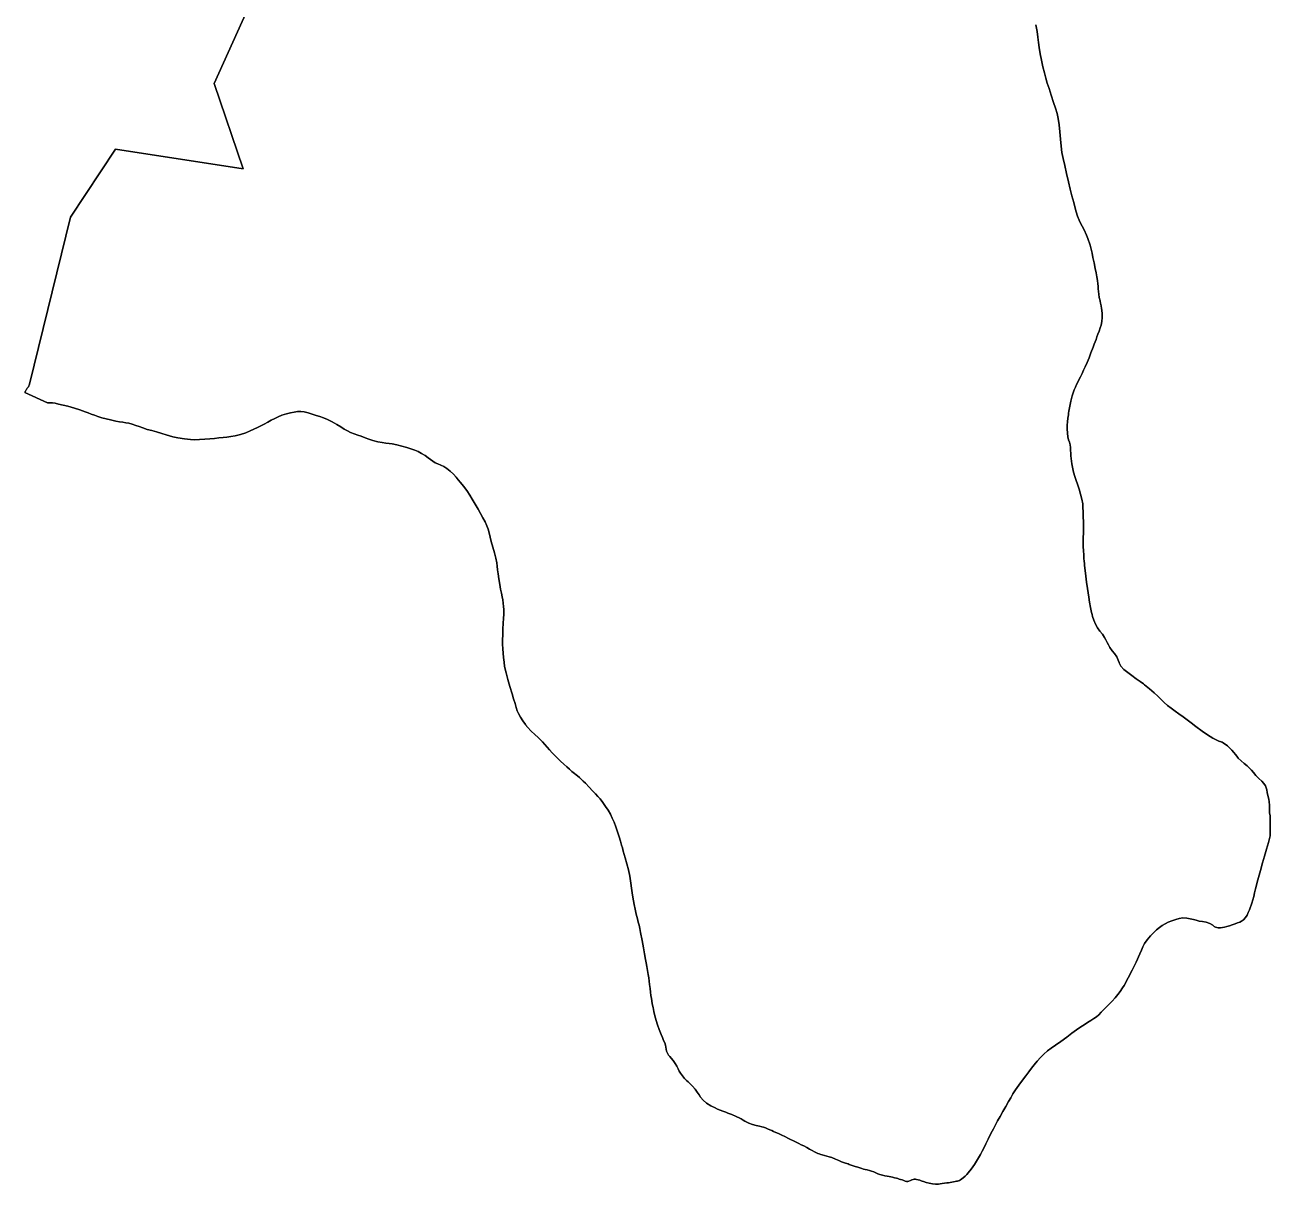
# Model space of a CAD drawing. Header units: inches. Extents: x 11258954 to 11313122, y 3645444 to 3695200.
# Drawn here: x 11273158 to 11274785, y 3676940 to 3678454 of the extents above; entities that cross this region are included whole.
import ezdxf

# ---------------------------------------------------------------- set-up
doc = ezdxf.new("R2010")
doc.units = ezdxf.units.IN
doc.header["$MEASUREMENT"] = 0
doc.layers.add('SchoolZone_Elementary', color=251, linetype='Continuous')

msp = doc.modelspace()

# ---------------------------------------------------------------- linework, layer by layer
at = {"layer": 'SchoolZone_Elementary'}
for points in [[(11274478.5625, 3678454.5, 0), (11274480.1875, 3678445.8125, 0), (11274481.2815, 3678438.3125, 0), (11274482.125, 3678431.5, 0), (11274482.969, 3678424.875, 0), (11274484.25, 3678416.875, 0), (11274485.9065, 3678408.3125, 0), (11274487.7815, 3678399.75, 0), (11274489.75, 3678391.6875, 0), (11274491.5625, 3678385.0625, 0), (11274493.5625, 3678378.5, 0), (11274495.9065, 3678371.25, 0), (11274498.75, 3678362.5, 0), (11274501.844, 3678353.3125, 0), (11274504.4375, 3678345.5625, 0), (11274506.5, 3678338.6875, 0), (11274507.969, 3678332.0625, 0), (11274509.0625, 3678323.8125, 0), (11274509.9065, 3678314.6875, 0), (11274510.6565, 3678305.25, 0), (11274511.5625, 3678296.25, 0), (11274512.7815, 3678287.9375, 0), (11274514.344, 3678279.8125, 0), (11274516.2815, 3678270.9375, 0), (11274518.5625, 3678260.5, 0), (11274521.094, 3678249.3125, 0), (11274523.5, 3678239.9375, 0), (11274525.8125, 3678231.375, 0), (11274528.1565, 3678222.6875, 0), (11274529.719, 3678216.6875, 0), (11274531.4065, 3678210.4375, 0), (11274533.219, 3678204.4375, 0), (11274535.1565, 3678199.25, 0), (11274537, 3678195.5, 0), (11274539.094, 3678191.6875, 0), (11274541.625, 3678186.875, 0), (11274544.7815, 3678179.875, 0), (11274546.4065, 3678175.625, 0), (11274549.75, 3678166.8125, 0), (11274552.1565, 3678156.4375, 0), (11274553, 3678150.8125, 0), (11274554.625, 3678143.5625, 0), (11274556.1875, 3678136.4375, 0), (11274557.4375, 3678130.5, 0), (11274558.5, 3678125.3125, 0), (11274559.3125, 3678120.6875, 0), (11274559.7815, 3678116.4375, 0), (11274559.969, 3678113.375, 0), (11274560.1565, 3678109.875, 0), (11274560.4065, 3678106.25, 0), (11274560.7815, 3678102.6875, 0), (11274561.5, 3678098.3125, 0), (11274562.4375, 3678094.1875, 0), (11274563.25, 3678090.5, 0), (11274563.4065, 3678089.6875, 0), (11274564.375, 3678084.4375, 0), (11274565.1565, 3678078, 0), (11274565.3125, 3678072.3125, 0), (11274564.875, 3678067.125, 0), (11274563.7815, 3678062.25, 0), (11274562.594, 3678058.5625, 0), (11274561.25, 3678054.625, 0), (11274559.7815, 3678050.6875, 0), (11274558.375, 3678046.875, 0), (11274557.219, 3678043.75, 0), (11274556.0315, 3678040.625, 0), (11274554.8125, 3678037.25, 0), (11274553.375, 3678033.4375, 0), (11274550.594, 3678026, 0), (11274548.0625, 3678019.5, 0), (11274545.594, 3678013.5, 0), (11274542.969, 3678007.625, 0), (11274541, 3678003.5, 0), (11274538.9375, 3677999.1875, 0), (11274536.8125, 3677994.9375, 0), (11274534.7815, 3677990.8125, 0), (11274533.3125, 3677987.8125, 0), (11274531.875, 3677984.75, 0), (11274530.375, 3677981.4375, 0), (11274528.7815, 3677977.625, 0), (11274526.0315, 3677970, 0), (11274524.1565, 3677963.125, 0), (11274523.3125, 3677958.75, 0), (11274522.875, 3677956.5625, 0), (11274521.7815, 3677949.8125, 0), (11274521.4065, 3677947.5, 0), (11274521.0625, 3677945.1875, 0), (11274520.719, 3677942.875, 0), (11274520.375, 3677940.625, 0), (11274519.8125, 3677936.1875, 0), (11274519.469, 3677931.75, 0), (11274519.4375, 3677926.8125, 0), (11274519.7815, 3677921.0625, 0), (11274520.469, 3677916.5, 0), (11274521.4375, 3677912.6875, 0), (11274522.5, 3677909.25, 0), (11274523.375, 3677905.8125, 0), (11274523.844, 3677902.375, 0), (11274524.094, 3677898.75, 0), (11274524.219, 3677895.125, 0), (11274524.375, 3677891.625, 0), (11274524.6875, 3677888.1875, 0), (11274525.1565, 3677884.75, 0), (11274525.7815, 3677881.0625, 0), (11274526.5625, 3677876.8125, 0), (11274527.969, 3677870.25, 0), (11274529.5315, 3677864.625, 0), (11274531.1875, 3677859.5, 0), (11274532.969, 3677854.4375, 0), (11274535.0625, 3677848.25, 0), (11274537.094, 3677841.625, 0), (11274538.75, 3677835.0625, 0), (11274539.7815, 3677828.8125, 0), (11274539.844, 3677828.0625, 0), (11274540.0315, 3677825.9375, 0), (11274540.125, 3677822.9375, 0), (11274540.219, 3677819.5625, 0), (11274540.375, 3677815.625, 0), (11274540.625, 3677810.6875, 0), (11274540.844, 3677806.5625, 0), (11274540.969, 3677802.875, 0), (11274540.969, 3677799.25, 0), (11274540.844, 3677794.8125, 0), (11274540.6565, 3677790, 0), (11274540.469, 3677785.125, 0), (11274540.375, 3677780.625, 0), (11274540.4065, 3677776.625, 0), (11274540.594, 3677772.625, 0), (11274540.844, 3677767.9375, 0), (11274541.1565, 3677762, 0), (11274541.4375, 3677757.5, 0), (11274541.719, 3677753.875, 0), (11274542.0315, 3677750.875, 0), (11274542.375, 3677748.1875, 0), (11274543.1875, 3677741.75, 0), (11274544.0625, 3677734.4375, 0), (11274545, 3677726.4375, 0), (11274545.969, 3677718.1875, 0), (11274546.844, 3677712.75, 0), (11274547.8125, 3677707, 0), (11274548.875, 3677700.625, 0), (11274550.1565, 3677693.375, 0), (11274551.344, 3677687, 0), (11274552, 3677684.25, 0), (11274552.625, 3677681.6875, 0), (11274554.2815, 3677676.75, 0), (11274556.5625, 3677671.625, 0), (11274559.344, 3677666.875, 0), (11274562.4065, 3677662.5625, 0), (11274565.5315, 3677658.4375, 0), (11274568.375, 3677654.1875, 0), (11274570.094, 3677651.125, 0), (11274571.75, 3677647.9375, 0), (11274573.4375, 3677644.6875, 0), (11274575.375, 3677641.375, 0), (11274578.469, 3677637.0625, 0), (11274581.4065, 3677633.3125, 0), (11274584.2815, 3677628.9375, 0), (11274587.1875, 3677622.625, 0), (11274587.344, 3677622.1875, 0), (11274587.4375, 3677621.8125, 0), (11274587.5, 3677621.5, 0), (11274587.5625, 3677621.1875, 0), (11274589.6565, 3677616.875, 0), (11274593.6565, 3677612.6875, 0), (11274598.719, 3677608.5625, 0), (11274603.969, 3677604.625, 0), (11274609.719, 3677600.375, 0), (11274615, 3677596.6875, 0), (11274619.0625, 3677593.6875, 0), (11274620.5315, 3677592.625, 0), (11274627.1875, 3677587.375, 0), (11274633.1875, 3677582.0625, 0), (11274637.9375, 3677577.4375, 0), (11274642.125, 3677573.1875, 0), (11274646.375, 3677569.1875, 0), (11274650.75, 3677565.5625, 0), (11274655.5, 3677561.875, 0), (11274660.5315, 3677558.25, 0), (11274665.594, 3677554.5625, 0), (11274671.0315, 3677550.625, 0), (11274676.1565, 3677546.875, 0), (11274681.5625, 3677542.875, 0), (11274687.7815, 3677538.1875, 0), (11274695.844, 3677532.0625, 0), (11274702.9375, 3677526.9375, 0), (11274709.9375, 3677522.625, 0), (11274717.7815, 3677519, 0), (11274718.8555, 3677518.567, 0), (11274719.1875, 3677518.4375, 0), (11274720.594, 3677517.9375, 0), (11274721.9375, 3677517.375, 0), (11274723.1875, 3677516.8125, 0), (11274723.8125, 3677516.4375, 0), (11274726.0625, 3677515.0625, 0), (11274728.8125, 3677512.875, 0), (11274731.625, 3677510.1875, 0), (11274734.7815, 3677507, 0), (11274737.3125, 3677504.1875, 0), (11274739.3125, 3677501.625, 0), (11274741.094, 3677499.1875, 0), (11274743, 3677496.8125, 0), (11274746.594, 3677493.1875, 0), (11274750.6565, 3677489.6875, 0), (11274754.594, 3677486.5, 0), (11274757.7815, 3677483.75, 0), (11274760.25, 3677481.125, 0), (11274762.969, 3677477.875, 0), (11274766.125, 3677474.125, 0), (11274770, 3677470, 0), (11274773.594, 3677466.5, 0), (11274776.5625, 3677463.5, 0), (11274778.75, 3677460.375, 0), (11274780, 3677456.75, 0), (11274780.0625, 3677456.4375, 0), (11274780.094, 3677456.125, 0), (11274780.1565, 3677455.875, 0), (11274780.1875, 3677455.5625, 0), (11274780.4065, 3677454.25, 0), (11274780.625, 3677452.875, 0), (11274780.875, 3677451.5, 0), (11274781.1875, 3677450, 0), (11274782.0625, 3677446.3125, 0), (11274782.875, 3677443.0625, 0), (11274783.5, 3677439.5625, 0), (11274783.8125, 3677435.1875, 0), (11274783.8125, 3677430.6315, 0), (11274783.8125, 3677430.125, 0), (11274783.7815, 3677428.875, 0), (11274783.719, 3677425.1875, 0), (11274784.594, 3677421.375, 0), (11274784.5315, 3677395.125, 0), (11274782.4065, 3677386.5, 0), (11274780, 3677377.75, 0), (11274777.469, 3677368.8125, 0), (11274774.7815, 3677359.75, 0), (11274771.844, 3677349.75, 0), (11274768.594, 3677337.75, 0), (11274765.625, 3677325.9375, 0), (11274764.375, 3677320.9375, 0), (11274763.1875, 3677316.0625, 0), (11274760.6875, 3677307.1875, 0), (11274757.594, 3677298.375, 0), (11274756.1565, 3677295, 0), (11274754.469, 3677291.625, 0), (11274752.375, 3677288.375, 0), (11274749.7815, 3677285.375, 0), (11274747.4375, 3677283.5625, 0), (11274744.875, 3677282.4375, 0), (11274742.0315, 3677281.5, 0), (11274738.7815, 3677280.375, 0), (11274734.9065, 3677278.9375, 0), (11274731.469, 3677277.8125, 0), (11274728.2815, 3677276.9375, 0), (11274725.1875, 3677276.125, 0), (11274722.5625, 3677275.5, 0), (11274719.75, 3677275.125, 0), (11274716.75, 3677275.125, 0), (11274713.4065, 3677275.75, 0), (11274712.25, 3677276.25, 0), (11274711.344, 3677276.875, 0), (11274710.594, 3677277.625, 0), (11274709.7815, 3677278.375, 0), (11274705.75, 3677280.8125, 0), (11274701.1875, 3677282.25, 0), (11274696.4065, 3677283.125, 0), (11274691.7815, 3677283.9375, 0), (11274688.0315, 3677284.875, 0), (11274684.344, 3677285.9375, 0), (11274680.375, 3677286.9375, 0), (11274675.7815, 3677287.75, 0), (11274670.4065, 3677288, 0), (11274665.8125, 3677287.375, 0), (11274661.375, 3677286.0625, 0), (11274656.375, 3677284.375, 0), (11274651.5625, 3677282.5, 0), (11274647.344, 3677280.375, 0), (11274643.594, 3677278, 0), (11274640.1875, 3677275.5625, 0), (11274636.3125, 3677272.4375, 0), (11274632.5625, 3677268.875, 0), (11274628.594, 3677264.6875, 0), (11274624.1875, 3677259.5625, 0), (11274620.625, 3677254.625, 0), (11274618.2815, 3677250.125, 0), (11274616.469, 3677245.6875, 0), (11274614.594, 3677240.9375, 0), (11274609.719, 3677230.1875, 0), (11274604.625, 3677219.875, 0), (11274599.344, 3677209.8125, 0), (11274593.969, 3677199.9375, 0), (11274591.75, 3677196.5625, 0), (11274590.875, 3677195.25, 0), (11274589.5625, 3677193.3125, 0), (11274587.5, 3677190.3125, 0), (11274585.5625, 3677187.75, 0), (11274582.125, 3677183.6875, 0), (11274578.1875, 3677179.4375, 0), (11274573.5315, 3677174.5625, 0), (11274567.969, 3677168.75, 0), (11274564.094, 3677164.75, 0), (11274560.7815, 3677161.5625, 0), (11274557.6565, 3677159, 0), (11274554.375, 3677156.5625, 0), (11274550.3125, 3677153.875, 0), (11274545.969, 3677151.1875, 0), (11274541.594, 3677148.5, 0), (11274537.5625, 3677145.9375, 0), (11274531.594, 3677141.75, 0), (11274525.6565, 3677137.25, 0), (11274519.0625, 3677132.25, 0), (11274511.1565, 3677126.5625, 0), (11274504.4065, 3677122, 0), (11274498.75, 3677118.0625, 0), (11274493.75, 3677114.3125, 0), (11274488.969, 3677110.125, 0), (11274484.719, 3677105.6875, 0), (11274480.5315, 3677100.875, 0), (11274476.594, 3677096, 0), (11274473.1565, 3677091.5625, 0), (11274469.5315, 3677086.875, 0), (11274465.6565, 3677081.875, 0), (11274461.3125, 3677076.25, 0), (11274456.375, 3677069.5, 0), (11274452.125, 3677063.375, 0), (11274448.719, 3677058.0625, 0), (11274445.8125, 3677053.125, 0), (11274442.969, 3677048.125, 0), (11274439.375, 3677041.75, 0), (11274435.625, 3677035.0625, 0), (11274432, 3677028.5625, 0), (11274428.75, 3677022.75, 0), (11274426, 3677017.75, 0), (11274423.094, 3677012.375, 0), (11274419.844, 3677006.1875, 0), (11274416.1565, 3676998.9375, 0), (11274413.25, 3676993, 0), (11274410.9065, 3676988, 0), (11274408.719, 3676983.5, 0), (11274406.344, 3676978.9375, 0), (11274402.594, 3676972.5, 0), (11274398.344, 3676965.9375, 0), (11274394.0625, 3676959.875, 0), (11274390.1565, 3676954.9375, 0), (11274388.4065, 3676952.9375, 0), (11274386.344, 3676950.75, 0), (11274383.719, 3676948.4375, 0), (11274380.344, 3676945.9375, 0), (11274378.875, 3676945.125, 0), (11274377.594, 3676944.625, 0), (11274376.375, 3676944.3125, 0), (11274375.1565, 3676944.125, 0), (11274373.0625, 3676943.75, 0), (11274370.875, 3676943.3125, 0), (11274368.719, 3676942.875, 0), (11274366.75, 3676942.5, 0), (11274364.5315, 3676942.125, 0), (11274362.1565, 3676941.75, 0), (11274359.5, 3676941.375, 0), (11274356.344, 3676940.9375, 0), (11274353.7815, 3676940.625, 0), (11274351.6565, 3676940.375, 0), (11274349.6875, 3676940.3125, 0), (11274347.75, 3676940.3125, 0), (11274343.6565, 3676940.6875, 0), (11274339.344, 3676941.4375, 0), (11274335.219, 3676942.375, 0), (11274331.75, 3676943.5, 0), (11274330.344, 3676944.0625, 0), (11274328.75, 3676944.625, 0), (11274326.9375, 3676945.25, 0), (11274324.75, 3676945.9375, 0), (11274322.875, 3676946.5, 0), (11274321.25, 3676946.75, 0), (11274319.7815, 3676946.8125, 0), (11274318.344, 3676946.5, 0), (11274316.5315, 3676945.8125, 0), (11274314.6875, 3676944.875, 0), (11274312.9375, 3676944.125, 0), (11274311.344, 3676943.6875, 0), (11274309.8125, 3676943.8125, 0), (11274308.094, 3676944.3125, 0), (11274306.1565, 3676945, 0), (11274303.9375, 3676945.6875, 0), (11274301.75, 3676946.3125, 0), (11274299.9065, 3676946.875, 0), (11274298.25, 3676947.4375, 0), (11274296.5315, 3676947.9375, 0), (11274294.125, 3676948.625, 0), (11274291.594, 3676949.3125, 0), (11274289.125, 3676949.875, 0), (11274286.9375, 3676950.3125, 0), (11274284.344, 3676950.75, 0), (11274281.5315, 3676951.25, 0), (11274278.375, 3676951.9375, 0), (11274274.75, 3676952.9375, 0), (11274272.375, 3676953.8125, 0), (11274270.4375, 3676954.6875, 0), (11274268.719, 3676955.5, 0), (11274266.9375, 3676956.3125, 0), (11274264.1565, 3676957.25, 0), (11274261.1875, 3676958.0625, 0), (11274258.2815, 3676958.75, 0), (11274255.75, 3676959.3125, 0), (11274253.6875, 3676959.8125, 0), (11274251.4375, 3676960.5, 0), (11274248.875, 3676961.375, 0), (11274245.9375, 3676962.3125, 0), (11274242.719, 3676963.375, 0), (11274240, 3676964.375, 0), (11274237.5, 3676965.25, 0), (11274234.9375, 3676966.125, 0), (11274233.3125, 3676966.625, 0), (11274231.6565, 3676967.125, 0), (11274230.0315, 3676967.625, 0), (11274228.5315, 3676968.125, 0), (11274224.844, 3676969.5625, 0), (11274221.094, 3676971.25, 0), (11274216.969, 3676973.0625, 0), (11274212.125, 3676974.9375, 0), (11274208.5315, 3676976.125, 0), (11274205.4375, 3676976.9375, 0), (11274202.5315, 3676977.6875, 0), (11274199.5315, 3676978.5, 0), (11274197.594, 3676979.0625, 0), (11274195.6565, 3676979.75, 0), (11274193.7815, 3676980.4375, 0), (11274192.125, 3676981.125, 0), (11274189.3125, 3676982.5625, 0), (11274186.375, 3676984.1875, 0), (11274183.125, 3676986.0625, 0), (11274179.3125, 3676988.125, 0), (11274175.4065, 3676990.125, 0), (11274172.0625, 3676991.8125, 0), (11274168.9375, 3676993.375, 0), (11274165.719, 3676994.9375, 0), (11274162.0315, 3676996.8125, 0), (11274158.219, 3676998.6875, 0), (11274154.6565, 3677000.5, 0), (11274151.719, 3677001.9375, 0), (11274149.9065, 3677002.8125, 0), (11274147.75, 3677003.8125, 0), (11274145.25, 3677004.9375, 0), (11274142.3125, 3677006.3125, 0), (11274138.969, 3677007.875, 0), (11274136.125, 3677009.125, 0), (11274133.625, 3677010.25, 0), (11274131.3125, 3677011.3125, 0), (11274128.219, 3677012.5, 0), (11274125.3125, 3677013.625, 0), (11274122.75, 3677014.5625, 0), (11274120.719, 3677015.125, 0), (11274117.469, 3677015.8125, 0), (11274113.344, 3677016.75, 0), (11274108.719, 3677018.0625, 0), (11274103.9065, 3677019.75, 0), (11274101, 3677021.125, 0), (11274098.5315, 3677022.5, 0), (11274096.1875, 3677024, 0), (11274093.719, 3677025.5, 0), (11274091, 3677026.9375, 0), (11274088.1565, 3677028.3125, 0), (11274085.5, 3677029.4375, 0), (11274083.3125, 3677030.3125, 0), (11274081.344, 3677031.0625, 0), (11274079, 3677032.0625, 0), (11274076.375, 3677033.125, 0), (11274073.5, 3677034.3125, 0), (11274069.6565, 3677035.75, 0), (11274066.219, 3677037.0625, 0), (11274063, 3677038.3125, 0), (11274059.719, 3677039.75, 0), (11274054.1565, 3677042.6875, 0), (11274048.6565, 3677046.1875, 0), (11274043.9375, 3677050, 0), (11274040.719, 3677053.75, 0), (11274038.7815, 3677056.8125, 0), (11274036.4065, 3677060.3125, 0), (11274033.5, 3677064.1875, 0), (11274030.094, 3677068.3125, 0), (11274028.0625, 3677070.5, 0), (11274026.1565, 3677072.25, 0), (11274024.344, 3677073.8125, 0), (11274022.5, 3677075.5, 0), (11274019.6565, 3677078.4375, 0), (11274016.9375, 3677081.75, 0), (11274014.594, 3677085, 0), (11274012.9065, 3677087.9375, 0), (11274011.469, 3677090.875, 0), (11274009.719, 3677094.25, 0), (11274007.5, 3677097.9375, 0), (11274004.719, 3677101.9375, 0), (11274002.5, 3677104.625, 0), (11274000.5, 3677106.875, 0), (11273998.719, 3677108.9375, 0), (11273997.3125, 3677111.3125, 0), (11273996.375, 3677113.875, 0), (11273995.6875, 3677116.625, 0), (11273995.1565, 3677119.375, 0), (11273994.719, 3677121.75, 0), (11273993.8125, 3677124.75, 0), (11273992.469, 3677128.0625, 0), (11273990.8125, 3677131.625, 0), (11273989.094, 3677135.5625, 0), (11273986.469, 3677142.25, 0), (11273984.4065, 3677148.25, 0), (11273982.719, 3677154.0625, 0), (11273981.094, 3677160.3125, 0), (11273979.8125, 3677165.5625, 0), (11273978.625, 3677170.875, 0), (11273977.594, 3677175.75, 0), (11273976.9065, 3677179.75, 0), (11273976.469, 3677182.875, 0), (11273975.9375, 3677186.75, 0), (11273975.344, 3677191.125, 0), (11273974.6875, 3677195.9375, 0), (11273974.0315, 3677201.0625, 0), (11273973.469, 3677205.5625, 0), (11273972.9375, 3677209.8125, 0), (11273972.3125, 3677214.125, 0), (11273971.5, 3677219.25, 0), (11273970.594, 3677224.5, 0), (11273969.719, 3677229.5, 0), (11273968.9065, 3677233.75, 0), (11273967.5625, 3677241, 0), (11273966.094, 3677249.125, 0), (11273964.375, 3677258.375, 0), (11273962.3125, 3677268.9375, 0), (11273961.25, 3677274.125, 0), (11273960.2815, 3677278.5625, 0), (11273959.3125, 3677282.625, 0), (11273958.3125, 3677286.75, 0), (11273956.7815, 3677292.875, 0), (11273955.219, 3677299.25, 0), (11273953.844, 3677305.3125, 0), (11273952.9065, 3677310.375, 0), (11273952.25, 3677315.0625, 0), (11273951.5, 3677320.625, 0), (11273950.6875, 3677326.8125, 0), (11273949.6875, 3677333.5625, 0), (11273948.125, 3677342.75, 0), (11273946.4375, 3677350.875, 0), (11273944.5315, 3677358.5, 0), (11273942.3125, 3677366.5625, 0), (11273941.0625, 3677370.9375, 0), (11273939.7815, 3677375.3125, 0), (11273938.5625, 3677379.375, 0), (11273937.5, 3677382.9375, 0), (11273935.969, 3677388.0625, 0), (11273934.219, 3677393.875, 0), (11273932.219, 3677400.3125, 0), (11273929.9065, 3677407.1875, 0), (11273927.6565, 3677413.25, 0), (11273925.4065, 3677418.5, 0), (11273922.875, 3677423.5, 0), (11273919.9065, 3677428.5625, 0), (11273916.5625, 3677433.75, 0), (11273913, 3677438.875, 0), (11273909.5625, 3677443.4375, 0), (11273906.6875, 3677446.75, 0), (11273903.625, 3677450, 0), (11273899.75, 3677454.125, 0), (11273895.2815, 3677458.875, 0), (11273890.2815, 3677464, 0), (11273887.4375, 3677466.8125, 0), (11273884.9375, 3677469.1875, 0), (11273882.469, 3677471.375, 0), (11273879.875, 3677473.5625, 0), (11273878, 3677475.0625, 0), (11273876.0625, 3677476.625, 0), (11273874.25, 3677478.0625, 0), (11273872.6875, 3677479.375, 0), (11273869.469, 3677482.1875, 0), (11273865.875, 3677485.4375, 0), (11273862, 3677489, 0), (11273857.875, 3677492.8125, 0), (11273853.8125, 3677496.5625, 0), (11273850.1875, 3677500.0625, 0), (11273846.75, 3677503.5625, 0), (11273843.2815, 3677507.375, 0), (11273840.25, 3677510.9375, 0), (11273837.219, 3677514.5625, 0), (11273834.4375, 3677517.8125, 0), (11273832.094, 3677520.375, 0), (11273828.594, 3677523.625, 0), (11273824.1875, 3677527.5625, 0), (11273819.4065, 3677532.125, 0), (11273814.6875, 3677537.1875, 0), (11273813.875, 3677538.125, 0), (11273813.1875, 3677539.0625, 0), (11273812.5315, 3677539.9375, 0), (11273811.875, 3677540.8125, 0), (11273808.75, 3677545.3125, 0), (11273805.594, 3677550.1875, 0), (11273802.9375, 3677554.8125, 0), (11273801.2815, 3677558.5625, 0), (11273799.969, 3677562.75, 0), (11273798.3125, 3677568.0625, 0), (11273796.4375, 3677574.125, 0), (11273794.469, 3677580.5625, 0), (11273791.594, 3677590.4375, 0), (11273789.0625, 3677599.5, 0), (11273786.8125, 3677608, 0), (11273784.6875, 3677616.1875, 0), (11273784.0315, 3677622.125, 0), (11273783.4375, 3677628, 0), (11273782.9065, 3677633.875, 0), (11273782.469, 3677639.625, 0), (11273782.1875, 3677645.5625, 0), (11273782.125, 3677651.375, 0), (11273782.25, 3677657.75, 0), (11273782.469, 3677665.375, 0), (11273782.844, 3677672.9375, 0), (11273783.344, 3677679.1875, 0), (11273783.6875, 3677684.9375, 0), (11273783.6875, 3677690.8125, 0), (11273783.4065, 3677694.9375, 0), (11273782.9375, 3677699.125, 0), (11273782.344, 3677703.3125, 0), (11273781.6875, 3677707.1875, 0), (11273780.6565, 3677712.375, 0), (11273779.5315, 3677717.5625, 0), (11273778.344, 3677723.5, 0), (11273777.0625, 3677731, 0), (11273776.1565, 3677737.5, 0), (11273775.5625, 3677742.8125, 0), (11273775.0625, 3677747.3125, 0), (11273774.469, 3677751.625, 0), (11273773.125, 3677757.9375, 0), (11273771.344, 3677764.75, 0), (11273769.3125, 3677772.0625, 0), (11273767.2815, 3677779.8125, 0), (11273765.9375, 3677785.5, 0), (11273764.6565, 3677790.875, 0), (11273763.2815, 3677795.8125, 0), (11273761.6875, 3677800.25, 0), (11273759.3125, 3677805.3125, 0), (11273756.375, 3677810.75, 0), (11273753.1875, 3677816.375, 0), (11273750.0625, 3677821.8125, 0), (11273747.5625, 3677826.25, 0), (11273745.125, 3677830.625, 0), (11273742.5, 3677835.125, 0), (11273739.469, 3677840, 0), (11273735.344, 3677846.125, 0), (11273731.1565, 3677851.8125, 0), (11273727.3125, 3677856.6875, 0), (11273724.0625, 3677860.4375, 0), (11273721.3125, 3677863.5625, 0), (11273717.8125, 3677867.5, 0), (11273713.6875, 3677871.5625, 0), (11273709.0625, 3677875.25, 0), (11273705.1565, 3677877.5, 0), (11273701.219, 3677879.375, 0), (11273697.469, 3677881, 0), (11273694.0625, 3677882.625, 0), (11273691.125, 3677884.4375, 0), (11273688.125, 3677886.625, 0), (11273684.7815, 3677889.125, 0), (11273680.875, 3677891.8125, 0), (11273676.0625, 3677894.75, 0), (11273671.7815, 3677897.0625, 0), (11273667.6875, 3677898.875, 0), (11273663.469, 3677900.4375, 0), (11273657.125, 3677902.5, 0), (11273650.4065, 3677904.375, 0), (11273643.8125, 3677906, 0), (11273637.875, 3677907.0625, 0), (11273633.844, 3677907.625, 0), (11273629.5, 3677908.25, 0), (11273624.625, 3677909, 0), (11273619.0625, 3677910.0625, 0), (11273612.6565, 3677911.625, 0), (11273607.3125, 3677913.3125, 0), (11273602.4375, 3677915.125, 0), (11273597.469, 3677917.0625, 0), (11273592.9065, 3677918.75, 0), (11273588.1875, 3677920.4375, 0), (11273583.6565, 3677922.25, 0), (11273579.6565, 3677924.0625, 0), (11273575.2815, 3677926.5625, 0), (11273570.719, 3677929.4375, 0), (11273565.594, 3677932.625, 0), (11273559.4375, 3677936.0625, 0), (11273553.469, 3677938.9375, 0), (11273548.2815, 3677941.0625, 0), (11273543.4375, 3677942.8125, 0), (11273538.4375, 3677944.4375, 0), (11273533.4375, 3677946.125, 0), (11273528.25, 3677947.75, 0), (11273523.125, 3677949, 0), (11273518.4375, 3677949.625, 0), (11273514.3125, 3677949.5, 0), (11273509.969, 3677948.8125, 0), (11273505.125, 3677947.75, 0), (11273499.6565, 3677946.4375, 0), (11273493.75, 3677944.6875, 0), (11273488.8125, 3677942.6875, 0), (11273484.4065, 3677940.5, 0), (11273480.0315, 3677938.0625, 0), (11273475.5315, 3677935.625, 0), (11273470.875, 3677933.125, 0), (11273466.2815, 3677930.75, 0), (11273462.0315, 3677928.625, 0), (11273457.3125, 3677926.3125, 0), (11273452.3125, 3677924.125, 0), (11273446.594, 3677921.8125, 0), (11273439.625, 3677919.4375, 0), (11273432.9065, 3677917.625, 0), (11273427.1565, 3677916.625, 0), (11273421.969, 3677916.125, 0), (11273417.0315, 3677915.625, 0), (11273411.6565, 3677914.875, 0), (11273405.9375, 3677914.125, 0), (11273399.719, 3677913.625, 0), (11273379.5625, 3677912.6875, 0), (11273374.625, 3677912.875, 0), (11273366.5315, 3677913.75, 0), (11273358.0315, 3677915.0625, 0), (11273351.4375, 3677916.4375, 0), (11273346.8125, 3677917.8125, 0), (11273342.625, 3677919.1875, 0), (11273337.219, 3677920.8125, 0), (11273330, 3677922.75, 0), (11273323.8125, 3677924.5, 0), (11273318.0315, 3677926.1875, 0), (11273312.219, 3677928.0625, 0), (11273307.594, 3677929.6875, 0), (11273302.844, 3677931.3125, 0), (11273298.1875, 3677932.875, 0), (11273293.8125, 3677934.0625, 0), (11273290.094, 3677934.8125, 0), (11273286.1875, 3677935.5, 0), (11273281.875, 3677936.1875, 0), (11273277, 3677937.0625, 0), (11273270.125, 3677938.4375, 0), (11273264.219, 3677939.8125, 0), (11273258.75, 3677941.3125, 0), (11273253.219, 3677943.0625, 0), (11273249.0315, 3677944.5, 0), (11273244.7815, 3677946.0625, 0), (11273240.6565, 3677947.625, 0), (11273236.8125, 3677949.0625, 0), (11273229.844, 3677951.625, 0), (11273222.7815, 3677953.9375, 0), (11273214.094, 3677956.3125, 0), (11273202.219, 3677959.25, 0), (11273197.625, 3677960.1875, 0), (11273194.094, 3677960.625, 0), (11273191.2815, 3677960.6875, 0), (11273187.5625, 3677960.625, 0), (11273158.1565, 3677974.1875, 0), (11273158.344, 3677974.6875, 0), (11273158.6565, 3677975.5, 0), (11273159, 3677976.25, 0), (11273159.344, 3677976.9375, 0), (11273159.719, 3677977.625, 0), (11273160.125, 3677978.375, 0), (11273160.594, 3677979.0625, 0), (11273161.2815, 3677980, 0), (11273161.969, 3677980.9375, 0), (11273162.6875, 3677981.8125, 0), (11273164.0625, 3677985.3125, 0), (11273217.875, 3678203.125, 0), (11273276.6875, 3678291.9375, 0), (11273443.1565, 3678266.5625, 0), (11273405.344, 3678377.875, 0), (11273496.875, 3678580.8125, 0)], [(11273496.875, 3678580.8125, 0), (11273405.344, 3678377.875, 0), (11273443.1565, 3678266.5625, 0), (11273276.6875, 3678291.9375, 0), (11273217.875, 3678203.125, 0), (11273164.0625, 3677985.3125, 0), (11273162.6875, 3677981.8125, 0), (11273161.969, 3677980.9375, 0), (11273161.2815, 3677980, 0), (11273160.594, 3677979.0625, 0), (11273160.125, 3677978.375, 0), (11273159.719, 3677977.625, 0), (11273159.344, 3677976.9375, 0), (11273159, 3677976.25, 0), (11273158.6565, 3677975.5, 0), (11273158.344, 3677974.6875, 0), (11273158.1565, 3677974.1875, 0), (11273187.5625, 3677960.625, 0), (11273191.2815, 3677960.6875, 0), (11273194.094, 3677960.625, 0), (11273197.625, 3677960.1875, 0), (11273202.219, 3677959.25, 0), (11273214.094, 3677956.3125, 0), (11273222.7815, 3677953.9375, 0), (11273229.844, 3677951.625, 0), (11273236.8125, 3677949.0625, 0), (11273240.6565, 3677947.625, 0), (11273244.7815, 3677946.0625, 0), (11273249.0315, 3677944.5, 0), (11273253.219, 3677943.0625, 0), (11273258.75, 3677941.3125, 0), (11273264.219, 3677939.8125, 0), (11273270.125, 3677938.4375, 0), (11273277, 3677937.0625, 0), (11273281.875, 3677936.1875, 0), (11273286.1875, 3677935.5, 0), (11273290.094, 3677934.8125, 0), (11273293.8125, 3677934.0625, 0), (11273298.1875, 3677932.875, 0), (11273302.844, 3677931.3125, 0), (11273307.594, 3677929.6875, 0), (11273312.219, 3677928.0625, 0), (11273318.0315, 3677926.1875, 0), (11273323.8125, 3677924.5, 0), (11273330, 3677922.75, 0), (11273337.219, 3677920.8125, 0), (11273342.625, 3677919.1875, 0), (11273346.8125, 3677917.8125, 0), (11273351.4375, 3677916.4375, 0), (11273358.0315, 3677915.0625, 0), (11273366.5315, 3677913.75, 0), (11273374.625, 3677912.875, 0), (11273379.5625, 3677912.6875, 0), (11273399.719, 3677913.625, 0), (11273405.9375, 3677914.125, 0), (11273411.6565, 3677914.875, 0), (11273417.0315, 3677915.625, 0), (11273421.969, 3677916.125, 0), (11273427.1565, 3677916.625, 0), (11273432.9065, 3677917.625, 0), (11273439.625, 3677919.4375, 0), (11273446.594, 3677921.8125, 0), (11273452.3125, 3677924.125, 0), (11273457.3125, 3677926.3125, 0), (11273462.0315, 3677928.625, 0), (11273466.2815, 3677930.75, 0), (11273470.875, 3677933.125, 0), (11273475.5315, 3677935.625, 0), (11273480.0315, 3677938.0625, 0), (11273484.4065, 3677940.5, 0), (11273488.8125, 3677942.6875, 0), (11273493.75, 3677944.6875, 0), (11273499.6565, 3677946.4375, 0), (11273505.125, 3677947.75, 0), (11273509.969, 3677948.8125, 0), (11273514.3125, 3677949.5, 0), (11273518.4375, 3677949.625, 0), (11273523.125, 3677949, 0), (11273528.25, 3677947.75, 0), (11273533.4375, 3677946.125, 0), (11273538.4375, 3677944.4375, 0), (11273543.4375, 3677942.8125, 0), (11273548.2815, 3677941.0625, 0), (11273553.469, 3677938.9375, 0), (11273559.4375, 3677936.0625, 0), (11273565.594, 3677932.625, 0), (11273570.719, 3677929.4375, 0), (11273575.2815, 3677926.5625, 0), (11273579.6565, 3677924.0625, 0), (11273583.6565, 3677922.25, 0), (11273588.1875, 3677920.4375, 0), (11273592.9065, 3677918.75, 0), (11273597.469, 3677917.0625, 0), (11273602.4375, 3677915.125, 0), (11273607.3125, 3677913.3125, 0), (11273612.6565, 3677911.625, 0), (11273619.0625, 3677910.0625, 0), (11273624.625, 3677909, 0), (11273629.5, 3677908.25, 0), (11273633.844, 3677907.625, 0), (11273637.875, 3677907.0625, 0), (11273643.8125, 3677906, 0), (11273650.4065, 3677904.375, 0), (11273657.125, 3677902.5, 0), (11273663.469, 3677900.4375, 0), (11273667.6875, 3677898.875, 0), (11273671.7815, 3677897.0625, 0), (11273676.0625, 3677894.75, 0), (11273680.875, 3677891.8125, 0), (11273684.7815, 3677889.125, 0), (11273688.125, 3677886.625, 0), (11273691.125, 3677884.4375, 0), (11273694.0625, 3677882.625, 0), (11273697.469, 3677881, 0), (11273701.219, 3677879.375, 0), (11273705.1565, 3677877.5, 0), (11273709.0625, 3677875.25, 0), (11273713.6875, 3677871.5625, 0), (11273717.8125, 3677867.5, 0), (11273721.3125, 3677863.5625, 0), (11273724.0625, 3677860.4375, 0), (11273727.3125, 3677856.6875, 0), (11273731.1565, 3677851.8125, 0), (11273735.344, 3677846.125, 0), (11273739.469, 3677840, 0), (11273742.5, 3677835.125, 0), (11273745.125, 3677830.625, 0), (11273747.5625, 3677826.25, 0), (11273750.0625, 3677821.8125, 0), (11273753.1875, 3677816.375, 0), (11273756.375, 3677810.75, 0), (11273759.3125, 3677805.3125, 0), (11273761.6875, 3677800.25, 0), (11273763.2815, 3677795.8125, 0), (11273764.6565, 3677790.875, 0), (11273765.9375, 3677785.5, 0), (11273767.2815, 3677779.8125, 0), (11273769.3125, 3677772.0625, 0), (11273771.344, 3677764.75, 0), (11273773.125, 3677757.9375, 0), (11273774.469, 3677751.625, 0), (11273775.0625, 3677747.3125, 0), (11273775.5625, 3677742.8125, 0), (11273776.1565, 3677737.5, 0), (11273777.0625, 3677731, 0), (11273778.344, 3677723.5, 0), (11273779.5315, 3677717.5625, 0), (11273780.6565, 3677712.375, 0), (11273781.6875, 3677707.1875, 0), (11273782.344, 3677703.3125, 0), (11273782.9375, 3677699.125, 0), (11273783.4065, 3677694.9375, 0), (11273783.6875, 3677690.8125, 0), (11273783.6875, 3677684.9375, 0), (11273783.344, 3677679.1875, 0), (11273782.844, 3677672.9375, 0), (11273782.469, 3677665.375, 0), (11273782.25, 3677657.75, 0), (11273782.125, 3677651.375, 0), (11273782.1875, 3677645.5625, 0), (11273782.469, 3677639.625, 0), (11273782.9065, 3677633.875, 0), (11273783.4375, 3677628, 0), (11273784.0315, 3677622.125, 0), (11273784.6875, 3677616.1875, 0), (11273786.8125, 3677608, 0), (11273789.0625, 3677599.5, 0), (11273791.594, 3677590.4375, 0), (11273794.469, 3677580.5625, 0), (11273796.4375, 3677574.125, 0), (11273798.3125, 3677568.0625, 0), (11273799.969, 3677562.75, 0), (11273801.2815, 3677558.5625, 0), (11273802.9375, 3677554.8125, 0), (11273805.594, 3677550.1875, 0), (11273808.75, 3677545.3125, 0), (11273811.875, 3677540.8125, 0), (11273812.5315, 3677539.9375, 0), (11273813.1875, 3677539.0625, 0), (11273813.875, 3677538.125, 0), (11273814.6875, 3677537.1875, 0), (11273819.4065, 3677532.125, 0), (11273824.1875, 3677527.5625, 0), (11273828.594, 3677523.625, 0), (11273832.094, 3677520.375, 0), (11273834.4375, 3677517.8125, 0), (11273837.219, 3677514.5625, 0), (11273840.25, 3677510.9375, 0), (11273843.2815, 3677507.375, 0), (11273846.75, 3677503.5625, 0), (11273850.1875, 3677500.0625, 0), (11273853.8125, 3677496.5625, 0), (11273857.875, 3677492.8125, 0), (11273862, 3677489, 0), (11273865.875, 3677485.4375, 0), (11273869.469, 3677482.1875, 0), (11273872.6875, 3677479.375, 0), (11273874.25, 3677478.0625, 0), (11273876.0625, 3677476.625, 0), (11273878, 3677475.0625, 0), (11273879.875, 3677473.5625, 0), (11273882.469, 3677471.375, 0), (11273884.9375, 3677469.1875, 0), (11273887.4375, 3677466.8125, 0), (11273890.2815, 3677464, 0), (11273895.2815, 3677458.875, 0), (11273899.75, 3677454.125, 0), (11273903.625, 3677450, 0), (11273906.6875, 3677446.75, 0), (11273909.5625, 3677443.4375, 0), (11273913, 3677438.875, 0), (11273916.5625, 3677433.75, 0), (11273919.9065, 3677428.5625, 0), (11273922.875, 3677423.5, 0), (11273925.4065, 3677418.5, 0), (11273927.6565, 3677413.25, 0), (11273929.9065, 3677407.1875, 0), (11273932.219, 3677400.3125, 0), (11273934.219, 3677393.875, 0), (11273935.969, 3677388.0625, 0), (11273937.5, 3677382.9375, 0), (11273938.5625, 3677379.375, 0), (11273939.7815, 3677375.3125, 0), (11273941.0625, 3677370.9375, 0), (11273942.3125, 3677366.5625, 0), (11273944.5315, 3677358.5, 0), (11273946.4375, 3677350.875, 0), (11273948.125, 3677342.75, 0), (11273949.6875, 3677333.5625, 0), (11273950.6875, 3677326.8125, 0), (11273951.5, 3677320.625, 0), (11273952.25, 3677315.0625, 0), (11273952.9065, 3677310.375, 0), (11273953.844, 3677305.3125, 0), (11273955.219, 3677299.25, 0), (11273956.7815, 3677292.875, 0), (11273958.3125, 3677286.75, 0), (11273959.3125, 3677282.625, 0), (11273960.2815, 3677278.5625, 0), (11273961.25, 3677274.125, 0), (11273962.3125, 3677268.9375, 0), (11273964.375, 3677258.375, 0), (11273966.094, 3677249.125, 0), (11273967.5625, 3677241, 0), (11273968.9065, 3677233.75, 0), (11273969.719, 3677229.5, 0), (11273970.594, 3677224.5, 0), (11273971.5, 3677219.25, 0), (11273972.3125, 3677214.125, 0), (11273972.9375, 3677209.8125, 0), (11273973.469, 3677205.5625, 0), (11273974.0315, 3677201.0625, 0), (11273974.6875, 3677195.9375, 0), (11273975.344, 3677191.125, 0), (11273975.9375, 3677186.75, 0), (11273976.469, 3677182.875, 0), (11273976.9065, 3677179.75, 0), (11273977.594, 3677175.75, 0), (11273978.625, 3677170.875, 0), (11273979.8125, 3677165.5625, 0), (11273981.094, 3677160.3125, 0), (11273982.719, 3677154.0625, 0), (11273984.4065, 3677148.25, 0), (11273986.469, 3677142.25, 0), (11273989.094, 3677135.5625, 0), (11273990.8125, 3677131.625, 0), (11273992.469, 3677128.0625, 0), (11273993.8125, 3677124.75, 0), (11273994.719, 3677121.75, 0), (11273995.1565, 3677119.375, 0), (11273995.6875, 3677116.625, 0), (11273996.375, 3677113.875, 0), (11273997.3125, 3677111.3125, 0), (11273998.719, 3677108.9375, 0), (11274000.5, 3677106.875, 0), (11274002.5, 3677104.625, 0), (11274004.719, 3677101.9375, 0), (11274007.5, 3677097.9375, 0), (11274009.719, 3677094.25, 0), (11274011.469, 3677090.875, 0), (11274012.9065, 3677087.9375, 0), (11274014.594, 3677085, 0), (11274016.9375, 3677081.75, 0), (11274019.6565, 3677078.4375, 0), (11274022.5, 3677075.5, 0), (11274024.344, 3677073.8125, 0), (11274026.1565, 3677072.25, 0), (11274028.0625, 3677070.5, 0), (11274030.094, 3677068.3125, 0), (11274033.5, 3677064.1875, 0), (11274036.4065, 3677060.3125, 0), (11274038.7815, 3677056.8125, 0), (11274040.719, 3677053.75, 0), (11274043.9375, 3677050, 0), (11274048.6565, 3677046.1875, 0), (11274054.1565, 3677042.6875, 0), (11274059.719, 3677039.75, 0), (11274063, 3677038.3125, 0), (11274066.219, 3677037.0625, 0), (11274069.6565, 3677035.75, 0), (11274073.5, 3677034.3125, 0), (11274076.375, 3677033.125, 0), (11274079, 3677032.0625, 0), (11274081.344, 3677031.0625, 0), (11274083.3125, 3677030.3125, 0), (11274085.5, 3677029.4375, 0), (11274088.1565, 3677028.3125, 0), (11274091, 3677026.9375, 0), (11274093.719, 3677025.5, 0), (11274096.1875, 3677024, 0), (11274098.5315, 3677022.5, 0), (11274101, 3677021.125, 0), (11274103.9065, 3677019.75, 0), (11274108.719, 3677018.0625, 0), (11274113.344, 3677016.75, 0), (11274117.469, 3677015.8125, 0), (11274120.719, 3677015.125, 0), (11274122.75, 3677014.5625, 0), (11274125.3125, 3677013.625, 0), (11274128.219, 3677012.5, 0), (11274131.3125, 3677011.3125, 0), (11274133.625, 3677010.25, 0), (11274136.125, 3677009.125, 0), (11274138.969, 3677007.875, 0), (11274142.3125, 3677006.3125, 0), (11274145.25, 3677004.9375, 0), (11274147.75, 3677003.8125, 0), (11274149.9065, 3677002.8125, 0), (11274151.719, 3677001.9375, 0), (11274154.6565, 3677000.5, 0), (11274158.219, 3676998.6875, 0), (11274162.0315, 3676996.8125, 0), (11274165.719, 3676994.9375, 0), (11274168.9375, 3676993.375, 0), (11274172.0625, 3676991.8125, 0), (11274175.4065, 3676990.125, 0), (11274179.3125, 3676988.125, 0), (11274183.125, 3676986.0625, 0), (11274186.375, 3676984.1875, 0), (11274189.3125, 3676982.5625, 0), (11274192.125, 3676981.125, 0), (11274193.7815, 3676980.4375, 0), (11274195.6565, 3676979.75, 0), (11274197.594, 3676979.0625, 0), (11274199.5315, 3676978.5, 0), (11274202.5315, 3676977.6875, 0), (11274205.4375, 3676976.9375, 0), (11274208.5315, 3676976.125, 0), (11274212.125, 3676974.9375, 0), (11274216.969, 3676973.0625, 0), (11274221.094, 3676971.25, 0), (11274224.844, 3676969.5625, 0), (11274228.5315, 3676968.125, 0), (11274230.0315, 3676967.625, 0), (11274231.6565, 3676967.125, 0), (11274233.3125, 3676966.625, 0), (11274234.9375, 3676966.125, 0), (11274237.5, 3676965.25, 0), (11274240, 3676964.375, 0), (11274242.719, 3676963.375, 0), (11274245.9375, 3676962.3125, 0), (11274248.875, 3676961.375, 0), (11274251.4375, 3676960.5, 0), (11274253.6875, 3676959.8125, 0), (11274255.75, 3676959.3125, 0), (11274258.2815, 3676958.75, 0), (11274261.1875, 3676958.0625, 0), (11274264.1565, 3676957.25, 0), (11274266.9375, 3676956.3125, 0), (11274268.719, 3676955.5, 0), (11274270.4375, 3676954.6875, 0), (11274272.375, 3676953.8125, 0), (11274274.75, 3676952.9375, 0), (11274278.375, 3676951.9375, 0), (11274281.5315, 3676951.25, 0), (11274284.344, 3676950.75, 0), (11274286.9375, 3676950.3125, 0), (11274289.125, 3676949.875, 0), (11274291.594, 3676949.3125, 0), (11274294.125, 3676948.625, 0), (11274296.5315, 3676947.9375, 0), (11274298.25, 3676947.4375, 0), (11274299.9065, 3676946.875, 0), (11274301.75, 3676946.3125, 0), (11274303.9375, 3676945.6875, 0), (11274306.1565, 3676945, 0), (11274308.094, 3676944.3125, 0), (11274309.8125, 3676943.8125, 0), (11274311.344, 3676943.6875, 0), (11274312.9375, 3676944.125, 0), (11274314.6875, 3676944.875, 0), (11274316.5315, 3676945.8125, 0), (11274318.344, 3676946.5, 0), (11274319.7815, 3676946.8125, 0), (11274321.25, 3676946.75, 0), (11274322.875, 3676946.5, 0), (11274324.75, 3676945.9375, 0), (11274326.9375, 3676945.25, 0), (11274328.75, 3676944.625, 0), (11274330.344, 3676944.0625, 0), (11274331.75, 3676943.5, 0), (11274335.219, 3676942.375, 0), (11274339.344, 3676941.4375, 0), (11274343.6565, 3676940.6875, 0), (11274347.75, 3676940.3125, 0), (11274349.6875, 3676940.3125, 0), (11274351.6565, 3676940.375, 0), (11274353.7815, 3676940.625, 0), (11274356.344, 3676940.9375, 0), (11274359.5, 3676941.375, 0), (11274362.1565, 3676941.75, 0), (11274364.5315, 3676942.125, 0), (11274366.75, 3676942.5, 0), (11274368.719, 3676942.875, 0), (11274370.875, 3676943.3125, 0), (11274373.0625, 3676943.75, 0), (11274375.1565, 3676944.125, 0), (11274376.375, 3676944.3125, 0), (11274377.594, 3676944.625, 0), (11274378.875, 3676945.125, 0), (11274380.344, 3676945.9375, 0), (11274383.719, 3676948.4375, 0), (11274386.344, 3676950.75, 0), (11274388.4065, 3676952.9375, 0), (11274390.1565, 3676954.9375, 0), (11274394.0625, 3676959.875, 0), (11274398.344, 3676965.9375, 0), (11274402.594, 3676972.5, 0), (11274406.344, 3676978.9375, 0), (11274408.719, 3676983.5, 0), (11274410.9065, 3676988, 0), (11274413.25, 3676993, 0), (11274416.1565, 3676998.9375, 0), (11274419.844, 3677006.1875, 0), (11274423.094, 3677012.375, 0), (11274426, 3677017.75, 0), (11274428.75, 3677022.75, 0), (11274432, 3677028.5625, 0), (11274435.625, 3677035.0625, 0), (11274439.375, 3677041.75, 0), (11274442.969, 3677048.125, 0), (11274445.8125, 3677053.125, 0), (11274448.719, 3677058.0625, 0), (11274452.125, 3677063.375, 0), (11274456.375, 3677069.5, 0), (11274461.3125, 3677076.25, 0), (11274465.6565, 3677081.875, 0), (11274469.5315, 3677086.875, 0), (11274473.1565, 3677091.5625, 0), (11274476.594, 3677096, 0), (11274480.5315, 3677100.875, 0), (11274484.719, 3677105.6875, 0), (11274488.969, 3677110.125, 0), (11274493.75, 3677114.3125, 0), (11274498.75, 3677118.0625, 0), (11274504.4065, 3677122, 0), (11274511.1565, 3677126.5625, 0), (11274519.0625, 3677132.25, 0), (11274525.6565, 3677137.25, 0), (11274531.594, 3677141.75, 0), (11274537.5625, 3677145.9375, 0), (11274541.594, 3677148.5, 0), (11274545.969, 3677151.1875, 0), (11274550.3125, 3677153.875, 0), (11274554.375, 3677156.5625, 0), (11274557.6565, 3677159, 0), (11274560.7815, 3677161.5625, 0), (11274564.094, 3677164.75, 0), (11274567.969, 3677168.75, 0), (11274573.5315, 3677174.5625, 0), (11274578.1875, 3677179.4375, 0), (11274582.125, 3677183.6875, 0), (11274585.5625, 3677187.75, 0), (11274587.5, 3677190.3125, 0), (11274589.5625, 3677193.3125, 0), (11274590.875, 3677195.25, 0), (11274591.75, 3677196.5625, 0), (11274593.969, 3677199.9375, 0), (11274599.344, 3677209.8125, 0), (11274604.625, 3677219.875, 0), (11274609.719, 3677230.1875, 0), (11274614.594, 3677240.9375, 0), (11274616.469, 3677245.6875, 0), (11274618.2815, 3677250.125, 0), (11274620.625, 3677254.625, 0), (11274624.1875, 3677259.5625, 0), (11274628.594, 3677264.6875, 0), (11274632.5625, 3677268.875, 0), (11274636.3125, 3677272.4375, 0), (11274640.1875, 3677275.5625, 0), (11274643.594, 3677278, 0), (11274647.344, 3677280.375, 0), (11274651.5625, 3677282.5, 0), (11274656.375, 3677284.375, 0), (11274661.375, 3677286.0625, 0), (11274665.8125, 3677287.375, 0), (11274670.4065, 3677288, 0), (11274675.7815, 3677287.75, 0), (11274680.375, 3677286.9375, 0), (11274684.344, 3677285.9375, 0), (11274688.0315, 3677284.875, 0), (11274691.7815, 3677283.9375, 0), (11274696.4065, 3677283.125, 0), (11274701.1875, 3677282.25, 0), (11274705.75, 3677280.8125, 0), (11274709.7815, 3677278.375, 0), (11274710.594, 3677277.625, 0), (11274711.344, 3677276.875, 0), (11274712.25, 3677276.25, 0), (11274713.4065, 3677275.75, 0), (11274716.75, 3677275.125, 0), (11274719.75, 3677275.125, 0), (11274722.5625, 3677275.5, 0), (11274725.1875, 3677276.125, 0), (11274728.2815, 3677276.9375, 0), (11274731.469, 3677277.8125, 0), (11274734.9065, 3677278.9375, 0), (11274738.7815, 3677280.375, 0), (11274742.0315, 3677281.5, 0), (11274744.875, 3677282.4375, 0), (11274747.4375, 3677283.5625, 0), (11274749.7815, 3677285.375, 0), (11274752.375, 3677288.375, 0), (11274754.469, 3677291.625, 0), (11274756.1565, 3677295, 0), (11274757.594, 3677298.375, 0), (11274760.6875, 3677307.1875, 0), (11274763.1875, 3677316.0625, 0), (11274764.375, 3677320.9375, 0), (11274765.625, 3677325.9375, 0), (11274768.594, 3677337.75, 0), (11274771.844, 3677349.75, 0), (11274774.7815, 3677359.75, 0), (11274777.469, 3677368.8125, 0), (11274780, 3677377.75, 0), (11274782.4065, 3677386.5, 0), (11274784.5315, 3677395.125, 0), (11274784.594, 3677421.375, 0), (11274783.719, 3677425.1875, 0), (11274783.7815, 3677428.875, 0), (11274783.8125, 3677430.125, 0), (11274783.8125, 3677430.6315, 0), (11274783.8125, 3677435.1875, 0), (11274783.5, 3677439.5625, 0), (11274782.875, 3677443.0625, 0), (11274782.0625, 3677446.3125, 0), (11274781.1875, 3677450, 0), (11274780.875, 3677451.5, 0), (11274780.625, 3677452.875, 0), (11274780.4065, 3677454.25, 0), (11274780.1875, 3677455.5625, 0), (11274780.1565, 3677455.875, 0), (11274780.094, 3677456.125, 0), (11274780.0625, 3677456.4375, 0), (11274780, 3677456.75, 0), (11274778.75, 3677460.375, 0), (11274776.5625, 3677463.5, 0), (11274773.594, 3677466.5, 0), (11274770, 3677470, 0), (11274766.125, 3677474.125, 0), (11274762.969, 3677477.875, 0), (11274760.25, 3677481.125, 0), (11274757.7815, 3677483.75, 0), (11274754.594, 3677486.5, 0), (11274750.6565, 3677489.6875, 0), (11274746.594, 3677493.1875, 0), (11274743, 3677496.8125, 0), (11274741.094, 3677499.1875, 0), (11274739.3125, 3677501.625, 0), (11274737.3125, 3677504.1875, 0), (11274734.7815, 3677507, 0), (11274731.625, 3677510.1875, 0), (11274728.8125, 3677512.875, 0), (11274726.0625, 3677515.0625, 0), (11274723.8125, 3677516.4375, 0), (11274723.1875, 3677516.8125, 0), (11274721.9375, 3677517.375, 0), (11274720.594, 3677517.9375, 0), (11274719.1875, 3677518.4375, 0), (11274718.8555, 3677518.567, 0), (11274717.7815, 3677519, 0), (11274709.9375, 3677522.625, 0), (11274702.9375, 3677526.9375, 0), (11274695.844, 3677532.0625, 0), (11274687.7815, 3677538.1875, 0), (11274681.5625, 3677542.875, 0), (11274676.1565, 3677546.875, 0), (11274671.0315, 3677550.625, 0), (11274665.594, 3677554.5625, 0), (11274660.5315, 3677558.25, 0), (11274655.5, 3677561.875, 0), (11274650.75, 3677565.5625, 0), (11274646.375, 3677569.1875, 0), (11274642.125, 3677573.1875, 0), (11274637.9375, 3677577.4375, 0), (11274633.1875, 3677582.0625, 0), (11274627.1875, 3677587.375, 0), (11274620.5315, 3677592.625, 0), (11274619.0625, 3677593.6875, 0), (11274615, 3677596.6875, 0), (11274609.719, 3677600.375, 0), (11274603.969, 3677604.625, 0), (11274598.719, 3677608.5625, 0), (11274593.6565, 3677612.6875, 0), (11274589.6565, 3677616.875, 0), (11274587.5625, 3677621.1875, 0), (11274587.5, 3677621.5, 0), (11274587.4375, 3677621.8125, 0), (11274587.344, 3677622.1875, 0), (11274587.1875, 3677622.625, 0), (11274584.2815, 3677628.9375, 0), (11274581.4065, 3677633.3125, 0), (11274578.469, 3677637.0625, 0), (11274575.375, 3677641.375, 0), (11274573.4375, 3677644.6875, 0), (11274571.75, 3677647.9375, 0), (11274570.094, 3677651.125, 0), (11274568.375, 3677654.1875, 0), (11274565.5315, 3677658.4375, 0), (11274562.4065, 3677662.5625, 0), (11274559.344, 3677666.875, 0), (11274556.5625, 3677671.625, 0), (11274554.2815, 3677676.75, 0), (11274552.625, 3677681.6875, 0), (11274552, 3677684.25, 0), (11274551.344, 3677687, 0), (11274550.1565, 3677693.375, 0), (11274548.875, 3677700.625, 0), (11274547.8125, 3677707, 0), (11274546.844, 3677712.75, 0), (11274545.969, 3677718.1875, 0), (11274545, 3677726.4375, 0), (11274544.0625, 3677734.4375, 0), (11274543.1875, 3677741.75, 0), (11274542.375, 3677748.1875, 0), (11274542.0315, 3677750.875, 0), (11274541.719, 3677753.875, 0), (11274541.4375, 3677757.5, 0), (11274541.1565, 3677762, 0), (11274540.844, 3677767.9375, 0), (11274540.594, 3677772.625, 0), (11274540.4065, 3677776.625, 0), (11274540.375, 3677780.625, 0), (11274540.469, 3677785.125, 0), (11274540.6565, 3677790, 0), (11274540.844, 3677794.8125, 0), (11274540.969, 3677799.25, 0), (11274540.969, 3677802.875, 0), (11274540.844, 3677806.5625, 0), (11274540.625, 3677810.6875, 0), (11274540.375, 3677815.625, 0), (11274540.219, 3677819.5625, 0), (11274540.125, 3677822.9375, 0), (11274540.0315, 3677825.9375, 0), (11274539.844, 3677828.0625, 0), (11274539.7815, 3677828.8125, 0), (11274538.75, 3677835.0625, 0), (11274537.094, 3677841.625, 0), (11274535.0625, 3677848.25, 0), (11274532.969, 3677854.4375, 0), (11274531.1875, 3677859.5, 0), (11274529.5315, 3677864.625, 0), (11274527.969, 3677870.25, 0), (11274526.5625, 3677876.8125, 0), (11274525.7815, 3677881.0625, 0), (11274525.1565, 3677884.75, 0), (11274524.6875, 3677888.1875, 0), (11274524.375, 3677891.625, 0), (11274524.219, 3677895.125, 0), (11274524.094, 3677898.75, 0), (11274523.844, 3677902.375, 0), (11274523.375, 3677905.8125, 0), (11274522.5, 3677909.25, 0), (11274521.4375, 3677912.6875, 0), (11274520.469, 3677916.5, 0), (11274519.7815, 3677921.0625, 0), (11274519.4375, 3677926.8125, 0), (11274519.469, 3677931.75, 0), (11274519.8125, 3677936.1875, 0), (11274520.375, 3677940.625, 0), (11274520.719, 3677942.875, 0), (11274521.0625, 3677945.1875, 0), (11274521.4065, 3677947.5, 0), (11274521.7815, 3677949.8125, 0), (11274522.875, 3677956.5625, 0), (11274523.3125, 3677958.75, 0), (11274524.1565, 3677963.125, 0), (11274526.0315, 3677970, 0), (11274528.7815, 3677977.625, 0), (11274530.375, 3677981.4375, 0), (11274531.875, 3677984.75, 0), (11274533.3125, 3677987.8125, 0), (11274534.7815, 3677990.8125, 0), (11274536.8125, 3677994.9375, 0), (11274538.9375, 3677999.1875, 0), (11274541, 3678003.5, 0), (11274542.969, 3678007.625, 0), (11274545.594, 3678013.5, 0), (11274548.0625, 3678019.5, 0), (11274550.594, 3678026, 0), (11274553.375, 3678033.4375, 0), (11274554.8125, 3678037.25, 0), (11274556.0315, 3678040.625, 0), (11274557.219, 3678043.75, 0), (11274558.375, 3678046.875, 0), (11274559.7815, 3678050.6875, 0), (11274561.25, 3678054.625, 0), (11274562.594, 3678058.5625, 0), (11274563.7815, 3678062.25, 0), (11274564.875, 3678067.125, 0), (11274565.3125, 3678072.3125, 0), (11274565.1565, 3678078, 0), (11274564.375, 3678084.4375, 0), (11274563.4065, 3678089.6875, 0), (11274563.25, 3678090.5, 0), (11274562.4375, 3678094.1875, 0), (11274561.5, 3678098.3125, 0), (11274560.7815, 3678102.6875, 0), (11274560.4065, 3678106.25, 0), (11274560.1565, 3678109.875, 0), (11274559.969, 3678113.375, 0), (11274559.7815, 3678116.4375, 0), (11274559.3125, 3678120.6875, 0), (11274558.5, 3678125.3125, 0), (11274557.4375, 3678130.5, 0), (11274556.1875, 3678136.4375, 0), (11274554.625, 3678143.5625, 0), (11274553, 3678150.8125, 0), (11274552.1565, 3678156.4375, 0), (11274549.75, 3678166.8125, 0), (11274546.4065, 3678175.625, 0), (11274544.7815, 3678179.875, 0), (11274541.625, 3678186.875, 0), (11274539.094, 3678191.6875, 0), (11274537, 3678195.5, 0), (11274535.1565, 3678199.25, 0), (11274533.219, 3678204.4375, 0), (11274531.4065, 3678210.4375, 0), (11274529.719, 3678216.6875, 0), (11274528.1565, 3678222.6875, 0), (11274525.8125, 3678231.375, 0), (11274523.5, 3678239.9375, 0), (11274521.094, 3678249.3125, 0), (11274518.5625, 3678260.5, 0), (11274516.2815, 3678270.9375, 0), (11274514.344, 3678279.8125, 0), (11274512.7815, 3678287.9375, 0), (11274511.5625, 3678296.25, 0), (11274510.6565, 3678305.25, 0), (11274509.9065, 3678314.6875, 0), (11274509.0625, 3678323.8125, 0), (11274507.969, 3678332.0625, 0), (11274506.5, 3678338.6875, 0), (11274504.4375, 3678345.5625, 0), (11274501.844, 3678353.3125, 0), (11274498.75, 3678362.5, 0), (11274495.9065, 3678371.25, 0), (11274493.5625, 3678378.5, 0), (11274491.5625, 3678385.0625, 0), (11274489.75, 3678391.6875, 0), (11274487.7815, 3678399.75, 0), (11274485.9065, 3678408.3125, 0), (11274484.25, 3678416.875, 0), (11274482.969, 3678424.875, 0), (11274482.125, 3678431.5, 0), (11274481.2815, 3678438.3125, 0), (11274480.1875, 3678445.8125, 0), (11274478.5625, 3678454.5, 0)]]:
    msp.add_polyline3d(points, dxfattribs=at)

doc.saveas('drawing.dxf')
